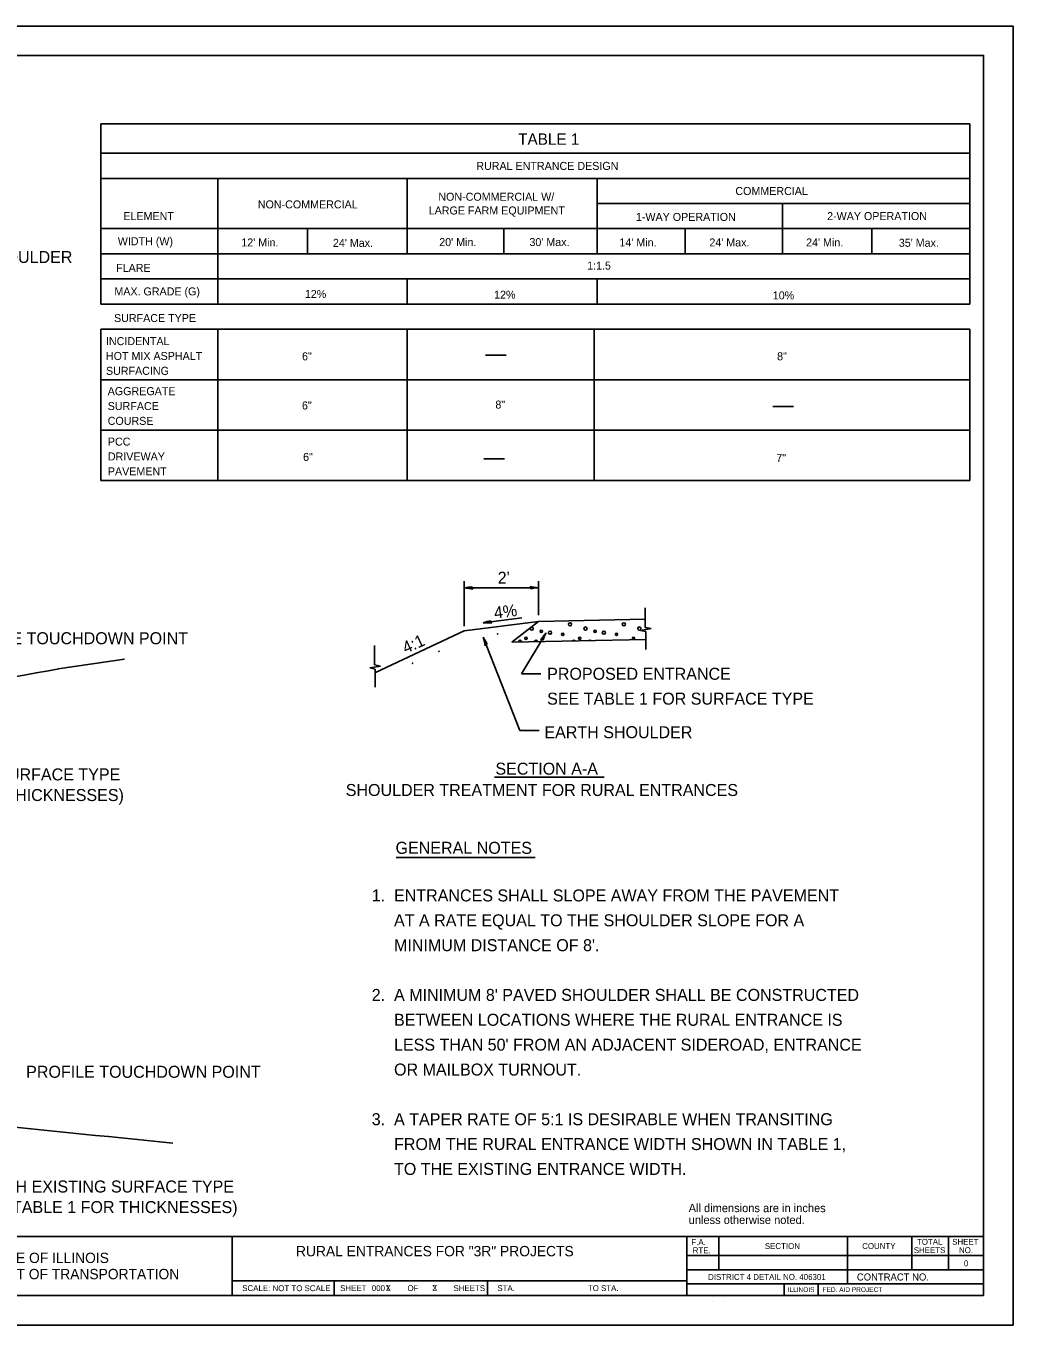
# Model space of a CAD drawing. Extents: x 0 to 2.83, y -0.12 to 1.83.
# Drawn here: x 1.44 to 2.833, y 0 to 1.833 of the extents above; entities that cross this region are included whole.
import ezdxf

# ---------------------------------------------------------------- set-up
doc = ezdxf.new("R2010")
doc.units = 0
for name, color, linetype in [('IDS_Notes', 7, 'Continuous'), ('RD_Pr_Roadway_Dimensions', 7, 'Continuous'), ('RD_Pr_Roadway_Notes', 7, 'Continuous'), ('SH_General_Details', 7, 'Continuous'), ('SH_Printer_Plotting_Border', 7, 'Continuous')]:
    doc.layers.add(name, color=color, linetype=linetype)

msp = doc.modelspace()

# ---------------------------------------------------------------- linework, layer by layer
at = {"layer": 'RD_Pr_Roadway_Dimensions'}
for p, q in [((2.0587, 0.9864), (2.0587, 1.0497)), ((2.1636, 1.0018), (2.1636, 1.0497)), ((2.0648, 1.0412), (2.0587, 1.0404)), ((2.0587, 1.0405), (2.1636, 1.0405)), ((2.0587, 1.0404), (2.0652, 1.0396)), ((2.0693, 1.0414), (2.0628, 1.0404)), ((2.0628, 1.0404), (2.0699, 1.0392)), ((2.0695, 1.0419), (2.0648, 1.0412)), ((2.0652, 1.0396), (2.0708, 1.0386)), ((2.0689, 1.0406), (2.0659, 1.0404)), ((2.0659, 1.0404), (2.0688, 1.04)), ((2.0699, 1.0392), (2.0689, 1.0406)), ((2.0698, 1.0403), (2.0693, 1.0414)), ((2.0698, 1.0403), (2.0695, 1.0419)), ((2.0708, 1.0386), (2.0698, 1.0403)), ((2.1571, 1.0413), (2.1515, 1.0423)), ((2.1515, 1.0423), (2.1525, 1.0406)), ((2.1595, 1.0405), (2.1524, 1.0417)), ((2.1524, 1.0417), (2.1534, 1.0403)), ((2.1525, 1.0406), (2.1528, 1.039)), ((2.1525, 1.0406), (2.153, 1.0395)), ((2.1528, 1.039), (2.1575, 1.0397)), ((2.153, 1.0395), (2.1595, 1.0405)), ((2.1534, 1.0403), (2.1564, 1.0405)), ((2.1564, 1.0405), (2.1535, 1.0409)), ((2.1636, 1.0404), (2.1571, 1.0413)), ((2.1575, 1.0397), (2.1636, 1.0404))]:
    msp.add_line(p, q, dxfattribs=at)
at = {"layer": 'RD_Pr_Roadway_Notes'}
for p, q in [((2.1398, 0.9981), (2.0853, 0.9912)), ((2.0912, 0.9927), (2.0853, 0.9912)), ((2.0853, 0.9912), (2.0918, 0.9911)), ((2.0958, 0.9935), (2.0894, 0.9917)), ((2.0894, 0.9917), (2.0966, 0.9914)), ((2.0958, 0.994), (2.0912, 0.9927)), ((2.0918, 0.9911), (2.0976, 0.9909)), ((2.0954, 0.9926), (2.0924, 0.9921)), ((2.0924, 0.9921), (2.0954, 0.992)), ((2.0966, 0.9914), (2.0954, 0.9926)), ((2.0964, 0.9924), (2.0958, 0.994)), ((2.0964, 0.9924), (2.0958, 0.9935)), ((2.0976, 0.9909), (2.0964, 0.9924)), ((2.1397, 0.919), (2.1741, 0.9768)), ((2.17, 0.9717), (2.1663, 0.9674)), ((2.172, 0.9733), (2.1672, 0.9678)), ((2.1694, 0.9672), (2.172, 0.9733)), ((2.1741, 0.9768), (2.17, 0.9717)), ((2.1716, 0.9712), (2.1741, 0.9768)), ((2.1372, 0.839), (2.0856, 0.9707)), ((2.0885, 0.9653), (2.0856, 0.9707)), ((2.0856, 0.9707), (2.0871, 0.9643)), ((2.0903, 0.9611), (2.0871, 0.9669)), ((2.0871, 0.9669), (2.0885, 0.9597)), ((2.0871, 0.9643), (2.0883, 0.9587)), ((2.0894, 0.9612), (2.0882, 0.964)), ((2.0882, 0.964), (2.0888, 0.9611)), ((2.0883, 0.9587), (2.0895, 0.9603)), ((2.0909, 0.9612), (2.0885, 0.9653)), ((2.0885, 0.9597), (2.0894, 0.9612)), ((2.0895, 0.9603), (2.0909, 0.9612)), ((2.0895, 0.9603), (2.0903, 0.9611)), ((2.1663, 0.9674), (2.1682, 0.9673)), ((2.1672, 0.9678), (2.169, 0.968)), ((2.1682, 0.9673), (2.1699, 0.9668)), ((2.1682, 0.9673), (2.1694, 0.9672)), ((2.1704, 0.9707), (2.1685, 0.9684)), ((2.169, 0.968), (2.1704, 0.9707)), ((2.1699, 0.9668), (2.1716, 0.9712)), ((2.1667, 0.919), (2.1397, 0.919)), ((2.1642, 0.839), (2.1372, 0.839)), ((2.1013, 0.7732), (2.2562, 0.7732)), ((1.9628, 0.6596), (2.1587, 0.6596))]:
    msp.add_line(p, q, dxfattribs=at)
at = {"layer": 'SH_General_Details'}
for p, q in [((2.8333, 1.8333), (0, 1.8333)), ((2.8333, 0), (2.8333, 1.8333)), ((1.5459, 1.4408), (1.5459, 1.6951)), ((1.5459, 1.6951), (2.7724, 1.6951)), ((2.7724, 1.6951), (2.7724, 1.4408)), ((1.5459, 1.6538), (2.7724, 1.6538)), ((1.5459, 1.6183), (2.7724, 1.6183)), ((1.7109, 1.4408), (1.7109, 1.6177)), ((1.9782, 1.5118), (1.9782, 1.6183)), ((2.2463, 1.5118), (2.2463, 1.6177)), ((2.2463, 1.5828), (2.7724, 1.5828)), ((2.5081, 1.5118), (2.5081, 1.5828)), ((1.5459, 1.5473), (2.7724, 1.5473)), ((1.8374, 1.5118), (1.8374, 1.5462)), ((2.1145, 1.5118), (2.1145, 1.5462)), ((2.3707, 1.5118), (2.3707, 1.5462)), ((2.6338, 1.5118), (2.6338, 1.5462)), ((1.5459, 1.5118), (2.7724, 1.5118)), ((1.5459, 1.4763), (2.7724, 1.4763)), ((1.9782, 1.4408), (1.9782, 1.4763)), ((2.2463, 1.4408), (2.2463, 1.4763)), ((2.7724, 1.4408), (1.5459, 1.4408)), ((1.5459, 1.4053), (2.7724, 1.4053)), ((1.5459, 1.1919), (1.5459, 1.4053)), ((1.7109, 1.1919), (1.7109, 1.4053)), ((1.9782, 1.1919), (1.9782, 1.4053)), ((2.2422, 1.1919), (2.2422, 1.4053)), ((2.7724, 1.4053), (2.7724, 1.1919)), ((2.0889, 1.3689), (2.1179, 1.3689)), ((1.5459, 1.3338), (2.7724, 1.3338)), ((2.4945, 1.2961), (2.5235, 1.2961)), ((2.7724, 1.2629), (1.5459, 1.2629)), ((2.0864, 1.2226), (2.1154, 1.2226)), ((2.7724, 1.1919), (1.5459, 1.1919)), ((2.314, 1.0123), (2.314, 0.9846)), ((2.1636, 0.993), (2.0587, 0.9797)), ((2.1636, 0.993), (2.1258, 0.9636)), ((2.1636, 0.993), (2.3142, 0.9961)), ((1.9333, 0.9209), (2.0587, 0.9797)), ((2.3224, 0.9829), (2.3073, 0.9804)), ((2.3073, 0.9804), (2.3148, 0.9787)), ((2.314, 0.9846), (2.3224, 0.9829)), ((2.3148, 0.9787), (2.3148, 0.9535)), ((1.9322, 0.9592), (1.9322, 0.9315)), ((2.1258, 0.9636), (2.3148, 0.9674)), ((1.4853, 0.9262), (1.5789, 0.9399)), ((1.9406, 0.9298), (1.9255, 0.9273)), ((1.9255, 0.9273), (1.9331, 0.9256)), ((1.9322, 0.9315), (1.9406, 0.9298)), ((1.9331, 0.9256), (1.9331, 0.9004)), ((0.1667, 0.125), (2.7917, 0.125)), ((1.7312, 0.125), (1.7312, 0.0417)), ((2.3729, 0.125), (2.3729, 0.0417)), ((2.4179, 0.125), (2.4179, 0.0779)), ((2.5995, 0.125), (2.5995, 0.0579)), ((2.6905, 0.125), (2.6905, 0.0779)), ((2.7423, 0.125), (2.7423, 0.0779)), ((2.3729, 0.0979), (2.7917, 0.0979)), ((2.3729, 0.0779), (2.7917, 0.0779)), ((1.7312, 0.0625), (2.3729, 0.0625)), ((1.875, 0.0625), (1.875, 0.0417)), ((2.0917, 0.0625), (2.0917, 0.0417)), ((2.3729, 0.0579), (2.7917, 0.0579)), ((2.5101, 0.0579), (2.5101, 0.0417)), ((2.5585, 0.0579), (2.5585, 0.0417)), ((2.4095, 0.0333), (2.4095, 0.0333)), ((2.4262, 0.0333), (2.4262, 0.0333)), ((2.7917, 0.0333), (2.7917, 0.0333)), ((2.8333, 0), (0, 0))]:
    msp.add_line(p, q, dxfattribs=at)
msp.add_lwpolyline([(0.1667, 1.7917), (2.7917, 1.7917), (2.7917, 0.0417), (0.1667, 0.0417)], close=True, dxfattribs=at)
for points in [[(2.1056, 0.9753), (2.1056, 0.9753), (2.1057, 0.9754), (2.1058, 0.9754), (2.1059, 0.9754), (2.106, 0.9754)], [(2.106, 0.9754), (2.1059, 0.9753), (2.1059, 0.9753), (2.1058, 0.9753), (2.1057, 0.9753), (2.1057, 0.9753), (2.1056, 0.9753)], [(2.1056, 0.9752), (2.1056, 0.9752), (2.1057, 0.9752), (2.1058, 0.9753), (2.1059, 0.9753), (2.1059, 0.9753), (2.106, 0.9753)], [(2.106, 0.9752), (2.1059, 0.9752), (2.1059, 0.9752), (2.1058, 0.9752), (2.1057, 0.9752), (2.1056, 0.9752)], [(2.106, 0.9754), (2.106, 0.9753), (2.106, 0.9752), (2.106, 0.9751)], [(2.1061, 0.9754), (2.1061, 0.9753), (2.1061, 0.9752), (2.1061, 0.9751)], [(2.1062, 0.9751), (2.1062, 0.9752), (2.1062, 0.9753), (2.1062, 0.9754), (2.1062, 0.9754)], [(2.1062, 0.9754), (2.1062, 0.9754), (2.1062, 0.9753), (2.1062, 0.9752), (2.1063, 0.9752), (2.1063, 0.9751)], [(2.1064, 0.9752), (2.1063, 0.9753), (2.1063, 0.9753), (2.1063, 0.9754), (2.1063, 0.9755)], [(2.0228, 0.9506), (2.0228, 0.9507), (2.0229, 0.9507), (2.023, 0.9508), (2.0231, 0.9508), (2.0231, 0.9508)], [(2.0232, 0.9508), (2.0231, 0.9508), (2.023, 0.9507), (2.023, 0.9507), (2.0229, 0.9507), (2.0229, 0.9506), (2.0228, 0.9506)], [(2.0228, 0.9505), (2.0229, 0.9506), (2.0229, 0.9506), (2.023, 0.9506), (2.0231, 0.9507), (2.0231, 0.9507), (2.0232, 0.9507)], [(2.0232, 0.9507), (2.0231, 0.9506), (2.0231, 0.9506), (2.023, 0.9506), (2.0229, 0.9506), (2.0229, 0.9505)], [(2.0232, 0.9509), (2.0232, 0.9507), (2.0232, 0.9507), (2.0233, 0.9506)], [(2.0232, 0.9509), (2.0233, 0.9508), (2.0233, 0.9507), (2.0234, 0.9506)], [(2.0234, 0.9506), (2.0234, 0.9507), (2.0233, 0.9508), (2.0233, 0.9509), (2.0233, 0.9509)], [(2.0233, 0.9509), (2.0234, 0.9509), (2.0234, 0.9508), (2.0234, 0.9507), (2.0235, 0.9507), (2.0235, 0.9506)], [(2.0236, 0.9507), (2.0235, 0.9508), (2.0235, 0.9509), (2.0235, 0.9509), (2.0234, 0.951)], [(1.9852, 0.9339), (1.9853, 0.9339), (1.9854, 0.934), (1.9854, 0.934), (1.9855, 0.9341), (1.9856, 0.9341)], [(1.9856, 0.9341), (1.9856, 0.934), (1.9855, 0.934), (1.9854, 0.934), (1.9854, 0.9339), (1.9853, 0.9339), (1.9852, 0.9339)], [(1.9853, 0.9338), (1.9853, 0.9338), (1.9854, 0.9339), (1.9855, 0.9339), (1.9855, 0.9339), (1.9856, 0.934), (1.9856, 0.934)], [(1.9856, 0.9339), (1.9856, 0.9339), (1.9855, 0.9339), (1.9855, 0.9338), (1.9854, 0.9338), (1.9853, 0.9338)], [(1.9856, 0.9341), (1.9857, 0.934), (1.9857, 0.9339), (1.9857, 0.9339)], [(1.9857, 0.9342), (1.9857, 0.934), (1.9858, 0.934), (1.9858, 0.9339)], [(1.9859, 0.9339), (1.9858, 0.934), (1.9858, 0.9341), (1.9858, 0.9341), (1.9858, 0.9342)], [(1.9858, 0.9342), (1.9858, 0.9341), (1.9859, 0.9341), (1.9859, 0.934), (1.9859, 0.934), (1.986, 0.9339)], [(1.986, 0.934), (1.986, 0.9341), (1.9859, 0.9341), (1.9859, 0.9342), (1.9859, 0.9343)]]:
    msp.add_lwpolyline(points, dxfattribs=at)
for centre in [(2.208, 0.9889), (2.2839, 0.9889), (2.1798, 0.977), (2.2299, 0.9829), (2.2557, 0.977), (2.3058, 0.9829)]:
    msp.add_circle(centre, 0.00223, dxfattribs=at)
for centre, start, end in [((2.154, 0.9829), 150.3546, 105.4275), ((2.1376, 0.9642), 352.1694, 190.1889), ((2.1598, 0.9642), 3.9611, 178.3972), ((2.2135, 0.9642), 34.0819, 148.2764), ((2.2358, 0.9642), 49.6271, 132.7312)]:
    msp.add_arc(centre, 0.00223, start, end, dxfattribs=at)
for centre in [(2.1674, 0.979), (2.1977, 0.9747), (2.2433, 0.979), (2.2736, 0.9747), (2.1457, 0.9693), (2.2216, 0.9693), (2.2976, 0.9693)]:
    msp.add_ellipse(centre, major_axis=(0, 0.00163), ratio=0.998512, dxfattribs=at)
for points in [[(0.1945, 0.833), (0.2834, 0.8376), (0.3906, 0.8392), (0.5285, 0.8484), (0.7829, 0.8775), (0.9266, 0.8883), (1.1212, 0.8959), (1.2161, 0.8929), (1.4886, 0.9266)], [(0.39, 0.3878), (0.6484, 0.3577), (1.0406, 0.3148), (1.3562, 0.2856), (1.6473, 0.2565)]]:
    msp.add_spline(points, degree=3, dxfattribs=at)
at = {"layer": 'SH_Printer_Plotting_Border'}
msp.add_lwpolyline([(0, 0), (2.8333, 0), (2.8333, 1.8333), (0, 1.8333)], close=True, dxfattribs=at)

# ---------------------------------------------------------------- texts
at = {"layer": 'IDS_Notes'}
for p in [(1.9477, 0.0483), (2.0134, 0.0483)]:
    msp.add_text('X', height=0.00833, dxfattribs=at).set_placement(p)
at = {"layer": 'RD_Pr_Roadway_Dimensions'}
msp.add_text("2'", height=0.01694, dxfattribs=at).set_placement((2.1059, 1.0462))
at = {"layer": 'RD_Pr_Roadway_Notes'}
for s, height, p in [('EDGE OF AGGREGATE SHOULDER', 0.01694, (1.1217, 1.4988)), ('PROFILE TOUCHDOWN POINT', 0.01694, (1.3377, 0.9608)), ('PROPOSED ENTRANCE', 0.01694, (2.1757, 0.9106)), ('SEE TABLE 1 FOR SURFACE TYPE', 0.01694, (2.1757, 0.8755)), ('EARTH SHOULDER', 0.01694, (2.1718, 0.8282)), ('SECTION A-A', 0.01694, (2.1027, 0.7767)), ('MATCH EXISTING SURFACE TYPE', 0.01694, (1.2006, 0.7686)), ('(SEE TABLE 1 FOR THICKNESSES)', 0.01694, (1.2006, 0.7395)), ('SHOULDER TREATMENT FOR RURAL ENTRANCES', 0.01694, (1.8914, 0.7466)), ('GENERAL NOTES', 0.01694, (1.9617, 0.665)), ('1.  ENTRANCES SHALL SLOPE AWAY FROM THE PAVEMENT', 0.01694, (1.9281, 0.5978)), ('     AT A RATE EQUAL TO THE SHOULDER SLOPE FOR A', 0.01694, (1.9281, 0.5627)), ("     MINIMUM DISTANCE OF 8'.", 0.01694, (1.9281, 0.5276)), ("2.  A MINIMUM 8' PAVED SHOULDER SHALL BE CONSTRUCTED ", 0.01694, (1.9281, 0.4574)), ('     BETWEEN LOCATIONS WHERE THE RURAL ENTRANCE IS ', 0.01694, (1.9281, 0.4223)), ("     LESS THAN 50' FROM AN ADJACENT SIDEROAD, ENTRANCE", 0.01694, (1.9281, 0.3872)), ('     OR MAILBOX TURNOUT.', 0.01694, (1.9281, 0.3521)), ('PROFILE TOUCHDOWN POINT', 0.01694, (1.4403, 0.3489)), ('3.  A TAPER RATE OF 5:1 IS DESIRABLE WHEN TRANSITING', 0.01694, (1.9281, 0.282)), ('     FROM THE RURAL ENTRANCE WIDTH SHOWN IN TABLE 1, ', 0.01694, (1.9281, 0.2469)), ('     TO THE EXISTING ENTRANCE WIDTH.', 0.01694, (1.9281, 0.2118)), ('MATCH EXISTING SURFACE TYPE', 0.01694, (1.3611, 0.187)), ('(SEE TABLE 1 FOR THICKNESSES)', 0.01694, (1.3611, 0.158)), ('All dimensions are in inches', 0.011668, (2.3755, 0.1593)), ('unless otherwise noted.', 0.011668, (2.3755, 0.1426))]:
    msp.add_text(s, height=height, dxfattribs=at).set_placement(p)
for s, rotation, p in [('4%', 7.291, (2.1017, 0.9966)), ('4:1', 24.2398, (1.976, 0.9471))]:
    msp.add_text(s, height=0.01694, rotation=rotation, dxfattribs=at).set_placement(p)
at = {"layer": 'SH_General_Details'}
for s, height, p in [('TABLE 1', 0.01613, (2.1348, 1.6656)), ('RURAL ENTRANCE DESIGN', 0.011293, (2.0757, 1.6302)), ('NON-COMMERCIAL W/', 0.011293, (2.0221, 1.5867)), ('COMMERCIAL', 0.01129, (2.4414, 1.5948)), ('NON-COMMERCIAL', 0.011293, (1.7673, 1.5759)), ('LARGE FARM EQUIPMENT', 0.011293, (2.0085, 1.5673)), ('ELEMENT', 0.01129, (1.5775, 1.5594)), ('1-WAY OPERATION', 0.011293, (2.301, 1.5582)), ('2-WAY OPERATION', 0.011293, (2.5709, 1.5594)), ('WIDTH (W)', 0.01129, (1.5696, 1.5239)), ("12' Min.", 0.01129, (1.744, 1.5222)), ("24' Max.", 0.01129, (1.8733, 1.5216)), ("20' Min.", 0.01129, (2.0234, 1.5227)), ("30' Max.", 0.01129, (2.1507, 1.5227)), ("14' Min.", 0.01129, (2.2777, 1.5222)), ("24' Max.", 0.01129, (2.4047, 1.5222)), ("24' Min.", 0.01129, (2.5413, 1.5222)), ("35' Max.", 0.01129, (2.6721, 1.5217)), ('FLARE', 0.01129, (1.5673, 1.4863)), ('1:1.5', 0.01129, (2.2322, 1.4895)), ('MAX. GRADE (G)', 0.011293, (1.5648, 1.4531)), ('12%', 0.01129, (1.8337, 1.4495)), ('12%', 0.01129, (2.1008, 1.4485)), ('10%', 0.01129, (2.4942, 1.4475)), ('SURFACE TYPE', 0.011293, (1.5643, 1.4155)), ('INCIDENTAL', 0.01129, (1.5529, 1.3829)), ('HOT MIX ASPHALT', 0.011293, (1.5529, 1.362)), ('6"', 0.01129, (1.8297, 1.3615)), ('8"', 0.01129, (2.5003, 1.3615)), ('SURFACING', 0.01129, (1.5529, 1.341)), ('AGGREGATE', 0.01129, (1.5554, 1.3123)), ('SURFACE ', 0.01129, (1.5554, 1.2913)), ('6"', 0.01129, (1.8296, 1.2921)), ('8"', 0.01129, (2.1026, 1.2934)), ('COURSE', 0.01129, (1.5554, 1.2704)), ('PCC', 0.01129, (1.5556, 1.2411)), ('DRIVEWAY', 0.01129, (1.5556, 1.2201)), ('6"', 0.01129, (1.8312, 1.2195)), ('7"', 0.01129, (2.4992, 1.2182)), ('PAVEMENT', 0.01129, (1.5556, 1.1991)), ('RURAL ENTRANCES FOR "3R" PROJECTS', 0.014583, (1.8212, 0.097)), ('F.A.  ', 0.00833, (2.3793, 0.1129)), ('SECTION', 0.00833, (2.483, 0.1073)), ('COUNTY', 0.00833, (2.6204, 0.1073)), ('SHEETS', 0.00833, (2.6932, 0.1015)), ('TOTAL', 0.00833, (2.6978, 0.1132)), ('SHEET', 0.00833, (2.7475, 0.1132)), ('NO.', 0.00833, (2.7571, 0.1015)), ('STATE OF ILLINOIS', 0.014584, (1.3761, 0.0875)), ('RTE.', 0.00833, (2.3812, 0.1012)), ('DEPARTMENT OF TRANSPORTATION', 0.014584, (1.3042, 0.0646)), ('0', 0.00833, (2.764, 0.0829)), ('SCALE:          ', 0.008333, (1.7453, 0.0479)), ('NOT TO SCALE', 0.008333, (1.7881, 0.0478)), ('SHEET', 0.00833, (1.8835, 0.0479)), ('000', 0.00833, (1.9282, 0.0479)), ('1', 0.00833, (1.9477, 0.0483)), ('OF', 0.00833, (1.9786, 0.0479)), ('2', 0.00833, (2.0134, 0.0483)), ('SHEETS', 0.00833, (2.0435, 0.0479)), ('STA.', 0.00833, (2.1054, 0.0479)), ('TO STA.', 0.00833, (2.2332, 0.0479)), ('DISTRICT 4 DETAIL NO. 406301', 0.008333, (2.4029, 0.0637)), ('CONTRACT NO.      ', 0.01, (2.6129, 0.0628)), ('ILLINOIS', 0.00667, (2.5152, 0.0466)), ('FED. AID PROJECT', 0.006667, (2.5644, 0.0466))]:
    msp.add_text(s, height=height, dxfattribs=at).set_placement(p)

doc.saveas('drawing.dxf')
